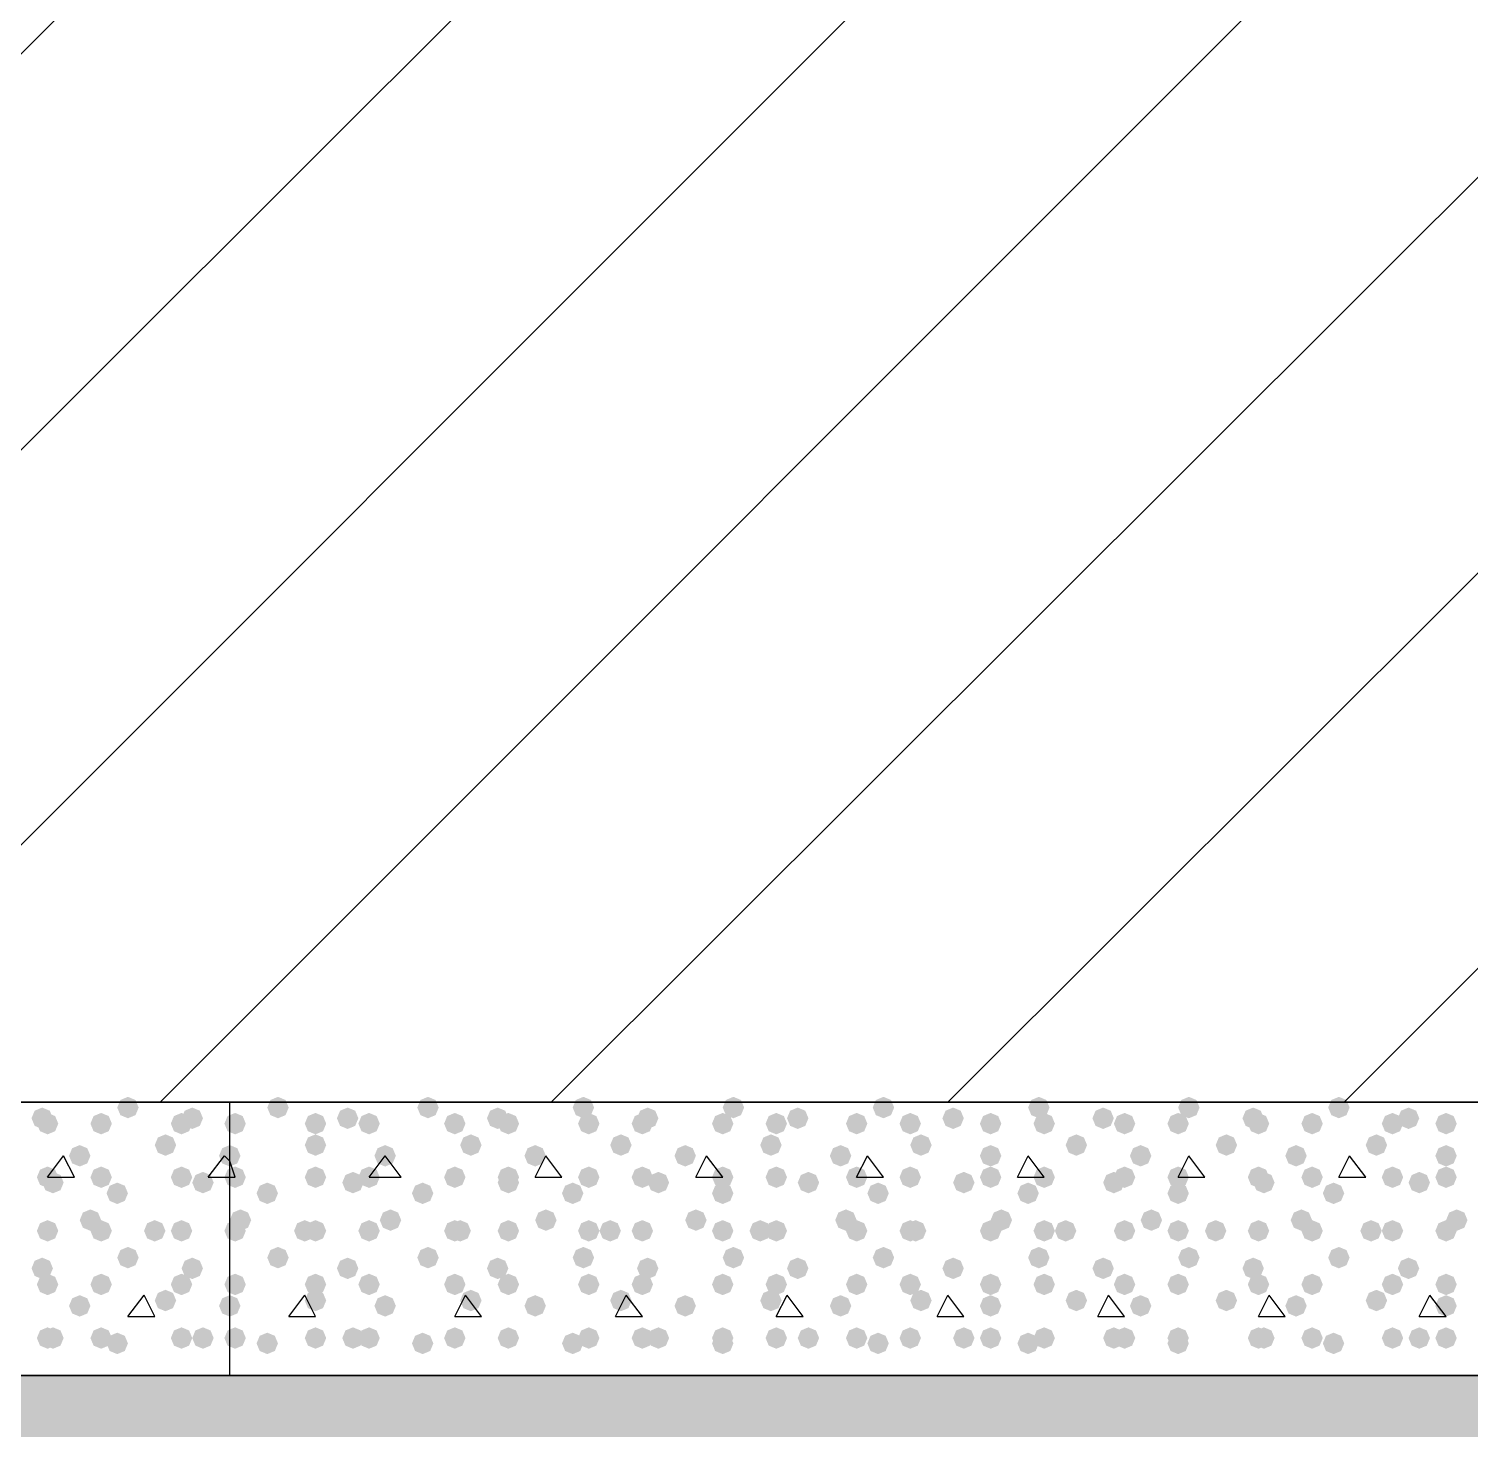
# Model space of a CAD drawing. Header units: millimetres. Extents: x 0 to 420, y 0 to 297.
# Drawn here: x 67.25 to 78.63, y 177.5 to 188.56 of the extents above; entities that cross this region are included whole.
import ezdxf

# ---------------------------------------------------------------- set-up
doc = ezdxf.new("R2010")
doc.units = ezdxf.units.MM
doc.layers.get('0').update_dxf_attribs({"linetype": 'CONTINUOUS'})

msp = doc.modelspace()

# ---------------------------------------------------------------- hatches: boundary and pattern name
at = {"true_color": 0x000007}
for points in [[(67.437, 179.959), (67.412129, 179.899204), (67.352333, 179.874333), (67.292538, 179.899204), (67.267667, 179.959), (67.292537, 180.018796), (67.352333, 180.043667), (67.412129, 180.018796)], [(68.114333, 180.043667), (68.089462, 179.983871), (68.029667, 179.959), (67.969871, 179.983871), (67.945, 180.043667), (67.969871, 180.103462), (68.029667, 180.128333), (68.089462, 180.103463)], [(68.622333, 179.959), (68.597463, 179.899204), (68.537667, 179.874333), (68.477871, 179.899204), (68.453, 179.959), (68.477871, 180.018796), (68.537667, 180.043667), (68.597462, 180.018796)], [(67.479333, 179.916667), (67.454462, 179.856871), (67.394667, 179.832), (67.334871, 179.856871), (67.31, 179.916667), (67.334871, 179.976462), (67.394667, 180.001333), (67.454462, 179.976463)], [(67.902667, 179.916667), (67.877796, 179.856871), (67.818, 179.832), (67.758204, 179.856871), (67.733333, 179.916667), (67.758204, 179.976462), (67.818, 180.001333), (67.877796, 179.976463)], [(68.537667, 179.916667), (68.512796, 179.856871), (68.453, 179.832), (68.393204, 179.856871), (68.368333, 179.916667), (68.393204, 179.976462), (68.453, 180.001333), (68.512796, 179.976463)], [(68.410667, 179.747333), (68.385796, 179.687537), (68.326, 179.662667), (68.266204, 179.687537), (68.241333, 179.747333), (68.266204, 179.807129), (68.326, 179.832), (68.385796, 179.807129)], [(67.733333, 179.662667), (67.708463, 179.602871), (67.648667, 179.578), (67.588871, 179.602871), (67.564, 179.662667), (67.588871, 179.722462), (67.648667, 179.747333), (67.708462, 179.722463)], [(67.479333, 179.493333), (67.454462, 179.433538), (67.394667, 179.408667), (67.334871, 179.433538), (67.31, 179.493333), (67.334871, 179.553129), (67.394667, 179.578), (67.454462, 179.553129)], [(67.521667, 179.451), (67.496796, 179.391204), (67.437, 179.366333), (67.377204, 179.391204), (67.352333, 179.451), (67.377204, 179.510796), (67.437, 179.535667), (67.496796, 179.510796)], [(67.902667, 179.493333), (67.877796, 179.433538), (67.818, 179.408667), (67.758204, 179.433538), (67.733333, 179.493333), (67.758204, 179.553129), (67.818, 179.578), (67.877796, 179.553129)], [(68.537667, 179.493333), (68.512796, 179.433538), (68.453, 179.408667), (68.393204, 179.433538), (68.368333, 179.493333), (68.393204, 179.553129), (68.453, 179.578), (68.512796, 179.553129)], [(68.707, 179.451), (68.682129, 179.391204), (68.622333, 179.366333), (68.562538, 179.391204), (68.537667, 179.451), (68.562537, 179.510796), (68.622333, 179.535667), (68.682129, 179.510796)], [(68.029667, 179.366333), (68.004796, 179.306537), (67.945, 179.281667), (67.885204, 179.306537), (67.860333, 179.366333), (67.885204, 179.426129), (67.945, 179.451), (68.004796, 179.426129)], [(67.479333, 179.07), (67.454462, 179.010204), (67.394667, 178.985333), (67.334871, 179.010204), (67.31, 179.07), (67.334871, 179.129796), (67.394667, 179.154667), (67.454462, 179.129796)], [(67.818, 179.154667), (67.793129, 179.094871), (67.733333, 179.07), (67.673537, 179.094871), (67.648667, 179.154667), (67.673537, 179.214462), (67.733333, 179.239333), (67.793129, 179.214463)], [(67.902667, 179.07), (67.877796, 179.010204), (67.818, 178.985333), (67.758204, 179.010204), (67.733333, 179.07), (67.758204, 179.129796), (67.818, 179.154667), (67.877796, 179.129796)], [(68.326, 179.07), (68.301129, 179.010204), (68.241333, 178.985333), (68.181537, 179.010204), (68.156667, 179.07), (68.181537, 179.129796), (68.241333, 179.154667), (68.301129, 179.129796)], [(68.537667, 179.07), (68.512796, 179.010204), (68.453, 178.985333), (68.393204, 179.010204), (68.368333, 179.07), (68.393204, 179.129796), (68.453, 179.154667), (68.512796, 179.129796)], [(68.114333, 178.858333), (68.089462, 178.798537), (68.029667, 178.773667), (67.969871, 178.798537), (67.945, 178.858333), (67.969871, 178.918129), (68.029667, 178.943), (68.089462, 178.918129)], [(67.437, 178.773667), (67.412129, 178.713871), (67.352333, 178.689), (67.292538, 178.713871), (67.267667, 178.773667), (67.292537, 178.833462), (67.352333, 178.858333), (67.412129, 178.833463)], [(68.622333, 178.773667), (68.597463, 178.713871), (68.537667, 178.689), (68.477871, 178.713871), (68.453, 178.773667), (68.477871, 178.833462), (68.537667, 178.858333), (68.597462, 178.833463)], [(67.479333, 178.646667), (67.454462, 178.586871), (67.394667, 178.562), (67.334871, 178.586871), (67.31, 178.646667), (67.334871, 178.706462), (67.394667, 178.731333), (67.454462, 178.706463)], [(67.902667, 178.646667), (67.877796, 178.586871), (67.818, 178.562), (67.758204, 178.586871), (67.733333, 178.646667), (67.758204, 178.706462), (67.818, 178.731333), (67.877796, 178.706463)], [(68.537667, 178.646667), (68.512796, 178.586871), (68.453, 178.562), (68.393204, 178.586871), (68.368333, 178.646667), (68.393204, 178.706462), (68.453, 178.731333), (68.512796, 178.706463)], [(67.733333, 178.477333), (67.708463, 178.417537), (67.648667, 178.392667), (67.588871, 178.417537), (67.564, 178.477333), (67.588871, 178.537129), (67.648667, 178.562), (67.708462, 178.537129)], [(68.410667, 178.519667), (68.385796, 178.459871), (68.326, 178.435), (68.266204, 178.459871), (68.241333, 178.519667), (68.266204, 178.579462), (68.326, 178.604333), (68.385796, 178.579463)], [(67.479333, 178.223333), (67.454462, 178.163537), (67.394667, 178.138667), (67.334871, 178.163537), (67.31, 178.223333), (67.334871, 178.283129), (67.394667, 178.308), (67.454462, 178.283129)], [(67.521667, 178.223333), (67.496796, 178.163537), (67.437, 178.138667), (67.377204, 178.163537), (67.352333, 178.223333), (67.377204, 178.283129), (67.437, 178.308), (67.496796, 178.283129)], [(67.902667, 178.223333), (67.877796, 178.163537), (67.818, 178.138667), (67.758204, 178.163537), (67.733333, 178.223333), (67.758204, 178.283129), (67.818, 178.308), (67.877796, 178.283129)], [(68.029667, 178.181), (68.004796, 178.121204), (67.945, 178.096333), (67.885204, 178.121204), (67.860333, 178.181), (67.885204, 178.240796), (67.945, 178.265667), (68.004796, 178.240796)], [(68.537667, 178.223333), (68.512796, 178.163537), (68.453, 178.138667), (68.393204, 178.163537), (68.368333, 178.223333), (68.393204, 178.283129), (68.453, 178.308), (68.512796, 178.283129)], [(68.707, 178.223333), (68.682129, 178.163537), (68.622333, 178.138667), (68.562538, 178.163537), (68.537667, 178.223333), (68.562537, 178.283129), (68.622333, 178.308), (68.682129, 178.283129)]]:
    msp.add_hatch(color=0, dxfattribs=at).paths.add_polyline_path(points, flags=0)
at = {"true_color": 0x000008}
for points in [[(69.299667, 180.043667), (69.274796, 179.983871), (69.215, 179.959), (69.155204, 179.983871), (69.130333, 180.043667), (69.155204, 180.103462), (69.215, 180.128333), (69.274796, 180.103463)], [(69.85, 179.959), (69.825129, 179.899204), (69.765333, 179.874333), (69.705538, 179.899204), (69.680667, 179.959), (69.705537, 180.018796), (69.765333, 180.043667), (69.825129, 180.018796)], [(70.485, 180.043667), (70.460129, 179.983871), (70.400333, 179.959), (70.340538, 179.983871), (70.315667, 180.043667), (70.340537, 180.103462), (70.400333, 180.128333), (70.460129, 180.103463)], [(71.035333, 179.959), (71.010463, 179.899204), (70.950667, 179.874333), (70.890871, 179.899204), (70.866, 179.959), (70.890871, 180.018796), (70.950667, 180.043667), (71.010462, 180.018796)], [(71.712667, 180.043667), (71.687796, 179.983871), (71.628, 179.959), (71.568204, 179.983871), (71.543333, 180.043667), (71.568204, 180.103462), (71.628, 180.128333), (71.687796, 180.103463)], [(72.220667, 179.959), (72.195796, 179.899204), (72.136, 179.874333), (72.076204, 179.899204), (72.051333, 179.959), (72.076204, 180.018796), (72.136, 180.043667), (72.195796, 180.018796)], [(72.898, 180.043667), (72.873129, 179.983871), (72.813333, 179.959), (72.753537, 179.983871), (72.728667, 180.043667), (72.753537, 180.103462), (72.813333, 180.128333), (72.873129, 180.103463)], [(73.406, 179.959), (73.381129, 179.899204), (73.321333, 179.874333), (73.261537, 179.899204), (73.236667, 179.959), (73.261537, 180.018796), (73.321333, 180.043667), (73.381129, 180.018796)], [(74.083333, 180.043667), (74.058463, 179.983871), (73.998667, 179.959), (73.938871, 179.983871), (73.914, 180.043667), (73.938871, 180.103462), (73.998667, 180.128333), (74.058462, 180.103463)], [(74.633667, 179.959), (74.608796, 179.899204), (74.549, 179.874333), (74.489204, 179.899204), (74.464333, 179.959), (74.489204, 180.018796), (74.549, 180.043667), (74.608796, 180.018796)], [(75.311, 180.043667), (75.286129, 179.983871), (75.226333, 179.959), (75.166537, 179.983871), (75.141667, 180.043667), (75.166537, 180.103462), (75.226333, 180.128333), (75.286129, 180.103463)], [(75.819, 179.959), (75.794129, 179.899204), (75.734333, 179.874333), (75.674538, 179.899204), (75.649667, 179.959), (75.674537, 180.018796), (75.734333, 180.043667), (75.794129, 180.018796)], [(76.496333, 180.043667), (76.471463, 179.983871), (76.411667, 179.959), (76.351871, 179.983871), (76.327, 180.043667), (76.351871, 180.103462), (76.411667, 180.128333), (76.471462, 180.103463)], [(77.004333, 179.959), (76.979462, 179.899204), (76.919667, 179.874333), (76.859871, 179.899204), (76.835, 179.959), (76.859871, 180.018796), (76.919667, 180.043667), (76.979462, 180.018796)], [(77.681667, 180.043667), (77.656796, 179.983871), (77.597, 179.959), (77.537204, 179.983871), (77.512333, 180.043667), (77.537204, 180.103462), (77.597, 180.128333), (77.656796, 180.103463)], [(78.232, 179.959), (78.207129, 179.899204), (78.147333, 179.874333), (78.087538, 179.899204), (78.062667, 179.959), (78.087537, 180.018796), (78.147333, 180.043667), (78.207129, 180.018796)], [(68.961, 179.916667), (68.936129, 179.856871), (68.876333, 179.832), (68.816537, 179.856871), (68.791667, 179.916667), (68.816537, 179.976462), (68.876333, 180.001333), (68.936129, 179.976463)], [(69.596, 179.916667), (69.571129, 179.856871), (69.511333, 179.832), (69.451537, 179.856871), (69.426667, 179.916667), (69.451537, 179.976462), (69.511333, 180.001333), (69.571129, 179.976463)], [(70.019333, 179.916667), (69.994462, 179.856871), (69.934667, 179.832), (69.874871, 179.856871), (69.85, 179.916667), (69.874871, 179.976462), (69.934667, 180.001333), (69.994462, 179.976463)], [(70.696667, 179.916667), (70.671796, 179.856871), (70.612, 179.832), (70.552204, 179.856871), (70.527333, 179.916667), (70.552204, 179.976462), (70.612, 180.001333), (70.671796, 179.976463)], [(71.12, 179.916667), (71.095129, 179.856871), (71.035333, 179.832), (70.975538, 179.856871), (70.950667, 179.916667), (70.975537, 179.976462), (71.035333, 180.001333), (71.095129, 179.976463)], [(71.755, 179.916667), (71.730129, 179.856871), (71.670333, 179.832), (71.610538, 179.856871), (71.585667, 179.916667), (71.610537, 179.976462), (71.670333, 180.001333), (71.730129, 179.976463)], [(72.178333, 179.916667), (72.153463, 179.856871), (72.093667, 179.832), (72.033871, 179.856871), (72.009, 179.916667), (72.033871, 179.976462), (72.093667, 180.001333), (72.153462, 179.976463)], [(72.813333, 179.916667), (72.788463, 179.856871), (72.728667, 179.832), (72.668871, 179.856871), (72.644, 179.916667), (72.668871, 179.976462), (72.728667, 180.001333), (72.788462, 179.976463)], [(73.236667, 179.916667), (73.211796, 179.856871), (73.152, 179.832), (73.092204, 179.856871), (73.067333, 179.916667), (73.092204, 179.976462), (73.152, 180.001333), (73.211796, 179.976463)], [(73.871667, 179.916667), (73.846796, 179.856871), (73.787, 179.832), (73.727204, 179.856871), (73.702333, 179.916667), (73.727204, 179.976462), (73.787, 180.001333), (73.846796, 179.976463)], [(74.295, 179.916667), (74.270129, 179.856871), (74.210333, 179.832), (74.150538, 179.856871), (74.125667, 179.916667), (74.150537, 179.976462), (74.210333, 180.001333), (74.270129, 179.976463)], [(74.93, 179.916667), (74.905129, 179.856871), (74.845333, 179.832), (74.785538, 179.856871), (74.760667, 179.916667), (74.785537, 179.976462), (74.845333, 180.001333), (74.905129, 179.976463)], [(75.353333, 179.916667), (75.328463, 179.856871), (75.268667, 179.832), (75.208871, 179.856871), (75.184, 179.916667), (75.208871, 179.976462), (75.268667, 180.001333), (75.328462, 179.976463)], [(75.988333, 179.916667), (75.963463, 179.856871), (75.903667, 179.832), (75.843871, 179.856871), (75.819, 179.916667), (75.843871, 179.976462), (75.903667, 180.001333), (75.963462, 179.976463)], [(76.411667, 179.916667), (76.386796, 179.856871), (76.327, 179.832), (76.267204, 179.856871), (76.242333, 179.916667), (76.267204, 179.976462), (76.327, 180.001333), (76.386796, 179.976463)], [(77.046667, 179.916667), (77.021796, 179.856871), (76.962, 179.832), (76.902204, 179.856871), (76.877333, 179.916667), (76.902204, 179.976462), (76.962, 180.001333), (77.021796, 179.976463)], [(77.47, 179.916667), (77.445129, 179.856871), (77.385333, 179.832), (77.325538, 179.856871), (77.300667, 179.916667), (77.325537, 179.976462), (77.385333, 180.001333), (77.445129, 179.976463)], [(78.105, 179.916667), (78.080129, 179.856871), (78.020333, 179.832), (77.960538, 179.856871), (77.935667, 179.916667), (77.960537, 179.976462), (78.020333, 180.001333), (78.080129, 179.976463)], [(78.528333, 179.916667), (78.503463, 179.856871), (78.443667, 179.832), (78.383871, 179.856871), (78.359, 179.916667), (78.383871, 179.976462), (78.443667, 180.001333), (78.503462, 179.976463)], [(69.596, 179.747333), (69.571129, 179.687537), (69.511333, 179.662667), (69.451537, 179.687537), (69.426667, 179.747333), (69.451537, 179.807129), (69.511333, 179.832), (69.571129, 179.807129)], [(70.823667, 179.747333), (70.798796, 179.687537), (70.739, 179.662667), (70.679204, 179.687537), (70.654333, 179.747333), (70.679204, 179.807129), (70.739, 179.832), (70.798796, 179.807129)], [(72.009, 179.747333), (71.984129, 179.687537), (71.924333, 179.662667), (71.864538, 179.687537), (71.839667, 179.747333), (71.864537, 179.807129), (71.924333, 179.832), (71.984129, 179.807129)], [(73.194333, 179.747333), (73.169462, 179.687537), (73.109667, 179.662667), (73.049871, 179.687537), (73.025, 179.747333), (73.049871, 179.807129), (73.109667, 179.832), (73.169462, 179.807129)], [(74.379667, 179.747333), (74.354796, 179.687537), (74.295, 179.662667), (74.235204, 179.687537), (74.210333, 179.747333), (74.235204, 179.807129), (74.295, 179.832), (74.354796, 179.807129)], [(75.607333, 179.747333), (75.582463, 179.687537), (75.522667, 179.662667), (75.462871, 179.687537), (75.438, 179.747333), (75.462871, 179.807129), (75.522667, 179.832), (75.582462, 179.807129)], [(76.792667, 179.747333), (76.767796, 179.687537), (76.708, 179.662667), (76.648204, 179.687537), (76.623333, 179.747333), (76.648204, 179.807129), (76.708, 179.832), (76.767796, 179.807129)], [(77.978, 179.747333), (77.953129, 179.687537), (77.893333, 179.662667), (77.833537, 179.687537), (77.808667, 179.747333), (77.833537, 179.807129), (77.893333, 179.832), (77.953129, 179.807129)], [(68.918667, 179.662667), (68.893796, 179.602871), (68.834, 179.578), (68.774204, 179.602871), (68.749333, 179.662667), (68.774204, 179.722462), (68.834, 179.747333), (68.893796, 179.722463)], [(70.146333, 179.662667), (70.121462, 179.602871), (70.061667, 179.578), (70.001871, 179.602871), (69.977, 179.662667), (70.001871, 179.722462), (70.061667, 179.747333), (70.121462, 179.722463)], [(71.331667, 179.662667), (71.306796, 179.602871), (71.247, 179.578), (71.187204, 179.602871), (71.162333, 179.662667), (71.187204, 179.722462), (71.247, 179.747333), (71.306796, 179.722463)], [(72.517, 179.662667), (72.492129, 179.602871), (72.432333, 179.578), (72.372538, 179.602871), (72.347667, 179.662667), (72.372537, 179.722462), (72.432333, 179.747333), (72.492129, 179.722463)], [(73.744667, 179.662667), (73.719796, 179.602871), (73.66, 179.578), (73.600204, 179.602871), (73.575333, 179.662667), (73.600204, 179.722462), (73.66, 179.747333), (73.719796, 179.722463)], [(74.93, 179.662667), (74.905129, 179.602871), (74.845333, 179.578), (74.785538, 179.602871), (74.760667, 179.662667), (74.785537, 179.722462), (74.845333, 179.747333), (74.905129, 179.722463)], [(76.115333, 179.662667), (76.090463, 179.602871), (76.030667, 179.578), (75.970871, 179.602871), (75.946, 179.662667), (75.970871, 179.722462), (76.030667, 179.747333), (76.090462, 179.722463)], [(77.343, 179.662667), (77.318129, 179.602871), (77.258333, 179.578), (77.198538, 179.602871), (77.173667, 179.662667), (77.198537, 179.722462), (77.258333, 179.747333), (77.318129, 179.722463)], [(78.528333, 179.662667), (78.503463, 179.602871), (78.443667, 179.578), (78.383871, 179.602871), (78.359, 179.662667), (78.383871, 179.722462), (78.443667, 179.747333), (78.503462, 179.722463)], [(68.961, 179.493333), (68.936129, 179.433538), (68.876333, 179.408667), (68.816537, 179.433538), (68.791667, 179.493333), (68.816537, 179.553129), (68.876333, 179.578), (68.936129, 179.553129)], [(69.596, 179.493333), (69.571129, 179.433538), (69.511333, 179.408667), (69.451537, 179.433538), (69.426667, 179.493333), (69.451537, 179.553129), (69.511333, 179.578), (69.571129, 179.553129)], [(69.892333, 179.451), (69.867463, 179.391204), (69.807667, 179.366333), (69.747871, 179.391204), (69.723, 179.451), (69.747871, 179.510796), (69.807667, 179.535667), (69.867462, 179.510796)], [(70.019333, 179.493333), (69.994462, 179.433538), (69.934667, 179.408667), (69.874871, 179.433538), (69.85, 179.493333), (69.874871, 179.553129), (69.934667, 179.578), (69.994462, 179.553129)], [(70.696667, 179.493333), (70.671796, 179.433538), (70.612, 179.408667), (70.552204, 179.433538), (70.527333, 179.493333), (70.552204, 179.553129), (70.612, 179.578), (70.671796, 179.553129)], [(71.12, 179.493333), (71.095129, 179.433538), (71.035333, 179.408667), (70.975538, 179.433538), (70.950667, 179.493333), (70.975537, 179.553129), (71.035333, 179.578), (71.095129, 179.553129)], [(71.12, 179.451), (71.095129, 179.391204), (71.035333, 179.366333), (70.975538, 179.391204), (70.950667, 179.451), (70.975537, 179.510796), (71.035333, 179.535667), (71.095129, 179.510796)], [(71.755, 179.493333), (71.730129, 179.433538), (71.670333, 179.408667), (71.610538, 179.433538), (71.585667, 179.493333), (71.610537, 179.553129), (71.670333, 179.578), (71.730129, 179.553129)], [(72.178333, 179.493333), (72.153463, 179.433538), (72.093667, 179.408667), (72.033871, 179.433538), (72.009, 179.493333), (72.033871, 179.553129), (72.093667, 179.578), (72.153462, 179.553129)], [(72.305333, 179.451), (72.280463, 179.391204), (72.220667, 179.366333), (72.160871, 179.391204), (72.136, 179.451), (72.160871, 179.510796), (72.220667, 179.535667), (72.280462, 179.510796)], [(72.813333, 179.493333), (72.788463, 179.433538), (72.728667, 179.408667), (72.668871, 179.433538), (72.644, 179.493333), (72.668871, 179.553129), (72.728667, 179.578), (72.788462, 179.553129)], [(73.236667, 179.493333), (73.211796, 179.433538), (73.152, 179.408667), (73.092204, 179.433538), (73.067333, 179.493333), (73.092204, 179.553129), (73.152, 179.578), (73.211796, 179.553129)], [(73.490667, 179.451), (73.465796, 179.391204), (73.406, 179.366333), (73.346204, 179.391204), (73.321333, 179.451), (73.346204, 179.510796), (73.406, 179.535667), (73.465796, 179.510796)], [(73.871667, 179.493333), (73.846796, 179.433538), (73.787, 179.408667), (73.727204, 179.433538), (73.702333, 179.493333), (73.727204, 179.553129), (73.787, 179.578), (73.846796, 179.553129)], [(74.295, 179.493333), (74.270129, 179.433538), (74.210333, 179.408667), (74.150538, 179.433538), (74.125667, 179.493333), (74.150537, 179.553129), (74.210333, 179.578), (74.270129, 179.553129)], [(74.718333, 179.451), (74.693463, 179.391204), (74.633667, 179.366333), (74.573871, 179.391204), (74.549, 179.451), (74.573871, 179.510796), (74.633667, 179.535667), (74.693462, 179.510796)], [(74.93, 179.493333), (74.905129, 179.433538), (74.845333, 179.408667), (74.785538, 179.433538), (74.760667, 179.493333), (74.785537, 179.553129), (74.845333, 179.578), (74.905129, 179.553129)], [(75.353333, 179.493333), (75.328463, 179.433538), (75.268667, 179.408667), (75.208871, 179.433538), (75.184, 179.493333), (75.208871, 179.553129), (75.268667, 179.578), (75.328462, 179.553129)], [(75.903667, 179.451), (75.878796, 179.391204), (75.819, 179.366333), (75.759204, 179.391204), (75.734333, 179.451), (75.759204, 179.510796), (75.819, 179.535667), (75.878796, 179.510796)], [(75.988333, 179.493333), (75.963463, 179.433538), (75.903667, 179.408667), (75.843871, 179.433538), (75.819, 179.493333), (75.843871, 179.553129), (75.903667, 179.578), (75.963462, 179.553129)], [(76.411667, 179.493333), (76.386796, 179.433538), (76.327, 179.408667), (76.267204, 179.433538), (76.242333, 179.493333), (76.267204, 179.553129), (76.327, 179.578), (76.386796, 179.553129)], [(77.046667, 179.493333), (77.021796, 179.433538), (76.962, 179.408667), (76.902204, 179.433538), (76.877333, 179.493333), (76.902204, 179.553129), (76.962, 179.578), (77.021796, 179.553129)], [(77.089, 179.451), (77.064129, 179.391204), (77.004333, 179.366333), (76.944538, 179.391204), (76.919667, 179.451), (76.944537, 179.510796), (77.004333, 179.535667), (77.064129, 179.510796)], [(77.47, 179.493333), (77.445129, 179.433538), (77.385333, 179.408667), (77.325538, 179.433538), (77.300667, 179.493333), (77.325537, 179.553129), (77.385333, 179.578), (77.445129, 179.553129)], [(78.105, 179.493333), (78.080129, 179.433538), (78.020333, 179.408667), (77.960538, 179.433538), (77.935667, 179.493333), (77.960537, 179.553129), (78.020333, 179.578), (78.080129, 179.553129)], [(78.316667, 179.451), (78.291796, 179.391204), (78.232, 179.366333), (78.172204, 179.391204), (78.147333, 179.451), (78.172204, 179.510796), (78.232, 179.535667), (78.291796, 179.510796)], [(78.528333, 179.493333), (78.503463, 179.433538), (78.443667, 179.408667), (78.383871, 179.433538), (78.359, 179.493333), (78.383871, 179.553129), (78.443667, 179.578), (78.503462, 179.553129)], [(69.215, 179.366333), (69.190129, 179.306537), (69.130333, 179.281667), (69.070538, 179.306537), (69.045667, 179.366333), (69.070537, 179.426129), (69.130333, 179.451), (69.190129, 179.426129)], [(70.442667, 179.366333), (70.417796, 179.306537), (70.358, 179.281667), (70.298204, 179.306537), (70.273333, 179.366333), (70.298204, 179.426129), (70.358, 179.451), (70.417796, 179.426129)], [(71.628, 179.366333), (71.603129, 179.306537), (71.543333, 179.281667), (71.483537, 179.306537), (71.458667, 179.366333), (71.483537, 179.426129), (71.543333, 179.451), (71.603129, 179.426129)], [(72.813333, 179.366333), (72.788463, 179.306537), (72.728667, 179.281667), (72.668871, 179.306537), (72.644, 179.366333), (72.668871, 179.426129), (72.728667, 179.451), (72.788462, 179.426129)], [(74.041, 179.366333), (74.016129, 179.306537), (73.956333, 179.281667), (73.896537, 179.306537), (73.871667, 179.366333), (73.896537, 179.426129), (73.956333, 179.451), (74.016129, 179.426129)], [(75.226333, 179.366333), (75.201462, 179.306537), (75.141667, 179.281667), (75.081871, 179.306537), (75.057, 179.366333), (75.081871, 179.426129), (75.141667, 179.451), (75.201462, 179.426129)], [(76.411667, 179.366333), (76.386796, 179.306537), (76.327, 179.281667), (76.267204, 179.306537), (76.242333, 179.366333), (76.267204, 179.426129), (76.327, 179.451), (76.386796, 179.426129)], [(77.639333, 179.366333), (77.614462, 179.306537), (77.554667, 179.281667), (77.494871, 179.306537), (77.47, 179.366333), (77.494871, 179.426129), (77.554667, 179.451), (77.614462, 179.426129)], [(68.961, 179.07), (68.936129, 179.010204), (68.876333, 178.985333), (68.816537, 179.010204), (68.791667, 179.07), (68.816537, 179.129796), (68.876333, 179.154667), (68.936129, 179.129796)], [(69.003333, 179.154667), (68.978463, 179.094871), (68.918667, 179.07), (68.858871, 179.094871), (68.834, 179.154667), (68.858871, 179.214462), (68.918667, 179.239333), (68.978462, 179.214463)], [(69.511333, 179.07), (69.486462, 179.010204), (69.426667, 178.985333), (69.366871, 179.010204), (69.342, 179.07), (69.366871, 179.129796), (69.426667, 179.154667), (69.486462, 179.129796)], [(69.596, 179.07), (69.571129, 179.010204), (69.511333, 178.985333), (69.451537, 179.010204), (69.426667, 179.07), (69.451537, 179.129796), (69.511333, 179.154667), (69.571129, 179.129796)], [(70.019333, 179.07), (69.994462, 179.010204), (69.934667, 178.985333), (69.874871, 179.010204), (69.85, 179.07), (69.874871, 179.129796), (69.934667, 179.154667), (69.994462, 179.129796)], [(70.188667, 179.154667), (70.163796, 179.094871), (70.104, 179.07), (70.044204, 179.094871), (70.019333, 179.154667), (70.044204, 179.214462), (70.104, 179.239333), (70.163796, 179.214463)], [(70.696667, 179.07), (70.671796, 179.010204), (70.612, 178.985333), (70.552204, 179.010204), (70.527333, 179.07), (70.552204, 179.129796), (70.612, 179.154667), (70.671796, 179.129796)], [(70.739, 179.07), (70.714129, 179.010204), (70.654333, 178.985333), (70.594538, 179.010204), (70.569667, 179.07), (70.594537, 179.129796), (70.654333, 179.154667), (70.714129, 179.129796)], [(71.12, 179.07), (71.095129, 179.010204), (71.035333, 178.985333), (70.975538, 179.010204), (70.950667, 179.07), (70.975537, 179.129796), (71.035333, 179.154667), (71.095129, 179.129796)], [(71.416333, 179.154667), (71.391462, 179.094871), (71.331667, 179.07), (71.271871, 179.094871), (71.247, 179.154667), (71.271871, 179.214462), (71.331667, 179.239333), (71.391462, 179.214463)], [(71.755, 179.07), (71.730129, 179.010204), (71.670333, 178.985333), (71.610538, 179.010204), (71.585667, 179.07), (71.610537, 179.129796), (71.670333, 179.154667), (71.730129, 179.129796)], [(71.924333, 179.07), (71.899462, 179.010204), (71.839667, 178.985333), (71.779871, 179.010204), (71.755, 179.07), (71.779871, 179.129796), (71.839667, 179.154667), (71.899462, 179.129796)], [(72.178333, 179.07), (72.153463, 179.010204), (72.093667, 178.985333), (72.033871, 179.010204), (72.009, 179.07), (72.033871, 179.129796), (72.093667, 179.154667), (72.153462, 179.129796)], [(72.601667, 179.154667), (72.576796, 179.094871), (72.517, 179.07), (72.457204, 179.094871), (72.432333, 179.154667), (72.457204, 179.214462), (72.517, 179.239333), (72.576796, 179.214463)], [(72.813333, 179.07), (72.788463, 179.010204), (72.728667, 178.985333), (72.668871, 179.010204), (72.644, 179.07), (72.668871, 179.129796), (72.728667, 179.154667), (72.788462, 179.129796)], [(73.109667, 179.07), (73.084796, 179.010204), (73.025, 178.985333), (72.965204, 179.010204), (72.940333, 179.07), (72.965204, 179.129796), (73.025, 179.154667), (73.084796, 179.129796)], [(73.236667, 179.07), (73.211796, 179.010204), (73.152, 178.985333), (73.092204, 179.010204), (73.067333, 179.07), (73.092204, 179.129796), (73.152, 179.154667), (73.211796, 179.129796)], [(73.787, 179.154667), (73.762129, 179.094871), (73.702333, 179.07), (73.642538, 179.094871), (73.617667, 179.154667), (73.642537, 179.214462), (73.702333, 179.239333), (73.762129, 179.214463)], [(73.871667, 179.07), (73.846796, 179.010204), (73.787, 178.985333), (73.727204, 179.010204), (73.702333, 179.07), (73.727204, 179.129796), (73.787, 179.154667), (73.846796, 179.129796)], [(74.295, 179.07), (74.270129, 179.010204), (74.210333, 178.985333), (74.150538, 179.010204), (74.125667, 179.07), (74.150537, 179.129796), (74.210333, 179.154667), (74.270129, 179.129796)], [(74.337333, 179.07), (74.312463, 179.010204), (74.252667, 178.985333), (74.192871, 179.010204), (74.168, 179.07), (74.192871, 179.129796), (74.252667, 179.154667), (74.312462, 179.129796)], [(74.93, 179.07), (74.905129, 179.010204), (74.845333, 178.985333), (74.785538, 179.010204), (74.760667, 179.07), (74.785537, 179.129796), (74.845333, 179.154667), (74.905129, 179.129796)], [(75.014667, 179.154667), (74.989796, 179.094871), (74.93, 179.07), (74.870204, 179.094871), (74.845333, 179.154667), (74.870204, 179.214462), (74.93, 179.239333), (74.989796, 179.214463)], [(75.353333, 179.07), (75.328463, 179.010204), (75.268667, 178.985333), (75.208871, 179.010204), (75.184, 179.07), (75.208871, 179.129796), (75.268667, 179.154667), (75.328462, 179.129796)], [(75.522667, 179.07), (75.497796, 179.010204), (75.438, 178.985333), (75.378204, 179.010204), (75.353333, 179.07), (75.378204, 179.129796), (75.438, 179.154667), (75.497796, 179.129796)], [(75.988333, 179.07), (75.963463, 179.010204), (75.903667, 178.985333), (75.843871, 179.010204), (75.819, 179.07), (75.843871, 179.129796), (75.903667, 179.154667), (75.963462, 179.129796)], [(76.2, 179.154667), (76.175129, 179.094871), (76.115333, 179.07), (76.055538, 179.094871), (76.030667, 179.154667), (76.055537, 179.214462), (76.115333, 179.239333), (76.175129, 179.214463)], [(76.411667, 179.07), (76.386796, 179.010204), (76.327, 178.985333), (76.267204, 179.010204), (76.242333, 179.07), (76.267204, 179.129796), (76.327, 179.154667), (76.386796, 179.129796)], [(76.708, 179.07), (76.683129, 179.010204), (76.623333, 178.985333), (76.563537, 179.010204), (76.538667, 179.07), (76.563537, 179.129796), (76.623333, 179.154667), (76.683129, 179.129796)], [(77.046667, 179.07), (77.021796, 179.010204), (76.962, 178.985333), (76.902204, 179.010204), (76.877333, 179.07), (76.902204, 179.129796), (76.962, 179.154667), (77.021796, 179.129796)], [(77.385333, 179.154667), (77.360463, 179.094871), (77.300667, 179.07), (77.240871, 179.094871), (77.216, 179.154667), (77.240871, 179.214462), (77.300667, 179.239333), (77.360462, 179.214463)], [(77.47, 179.07), (77.445129, 179.010204), (77.385333, 178.985333), (77.325538, 179.010204), (77.300667, 179.07), (77.325537, 179.129796), (77.385333, 179.154667), (77.445129, 179.129796)], [(77.935667, 179.07), (77.910796, 179.010204), (77.851, 178.985333), (77.791204, 179.010204), (77.766333, 179.07), (77.791204, 179.129796), (77.851, 179.154667), (77.910796, 179.129796)], [(78.105, 179.07), (78.080129, 179.010204), (78.020333, 178.985333), (77.960538, 179.010204), (77.935667, 179.07), (77.960537, 179.129796), (78.020333, 179.154667), (78.080129, 179.129796)], [(78.528333, 179.07), (78.503463, 179.010204), (78.443667, 178.985333), (78.383871, 179.010204), (78.359, 179.07), (78.383871, 179.129796), (78.443667, 179.154667), (78.503462, 179.129796)], [(78.613, 179.154667), (78.588129, 179.094871), (78.528333, 179.07), (78.468537, 179.094871), (78.443667, 179.154667), (78.468537, 179.214462), (78.528333, 179.239333), (78.588129, 179.214463)], [(69.299667, 178.858333), (69.274796, 178.798537), (69.215, 178.773667), (69.155204, 178.798537), (69.130333, 178.858333), (69.155204, 178.918129), (69.215, 178.943), (69.274796, 178.918129)], [(70.485, 178.858333), (70.460129, 178.798537), (70.400333, 178.773667), (70.340538, 178.798537), (70.315667, 178.858333), (70.340537, 178.918129), (70.400333, 178.943), (70.460129, 178.918129)], [(71.712667, 178.858333), (71.687796, 178.798537), (71.628, 178.773667), (71.568204, 178.798537), (71.543333, 178.858333), (71.568204, 178.918129), (71.628, 178.943), (71.687796, 178.918129)], [(72.898, 178.858333), (72.873129, 178.798537), (72.813333, 178.773667), (72.753537, 178.798537), (72.728667, 178.858333), (72.753537, 178.918129), (72.813333, 178.943), (72.873129, 178.918129)], [(74.083333, 178.858333), (74.058463, 178.798537), (73.998667, 178.773667), (73.938871, 178.798537), (73.914, 178.858333), (73.938871, 178.918129), (73.998667, 178.943), (74.058462, 178.918129)], [(75.311, 178.858333), (75.286129, 178.798537), (75.226333, 178.773667), (75.166537, 178.798537), (75.141667, 178.858333), (75.166537, 178.918129), (75.226333, 178.943), (75.286129, 178.918129)], [(76.496333, 178.858333), (76.471463, 178.798537), (76.411667, 178.773667), (76.351871, 178.798537), (76.327, 178.858333), (76.351871, 178.918129), (76.411667, 178.943), (76.471462, 178.918129)], [(77.681667, 178.858333), (77.656796, 178.798537), (77.597, 178.773667), (77.537204, 178.798537), (77.512333, 178.858333), (77.537204, 178.918129), (77.597, 178.943), (77.656796, 178.918129)], [(69.85, 178.773667), (69.825129, 178.713871), (69.765333, 178.689), (69.705538, 178.713871), (69.680667, 178.773667), (69.705537, 178.833462), (69.765333, 178.858333), (69.825129, 178.833463)], [(71.035333, 178.773667), (71.010463, 178.713871), (70.950667, 178.689), (70.890871, 178.713871), (70.866, 178.773667), (70.890871, 178.833462), (70.950667, 178.858333), (71.010462, 178.833463)], [(72.220667, 178.773667), (72.195796, 178.713871), (72.136, 178.689), (72.076204, 178.713871), (72.051333, 178.773667), (72.076204, 178.833462), (72.136, 178.858333), (72.195796, 178.833463)], [(73.406, 178.773667), (73.381129, 178.713871), (73.321333, 178.689), (73.261537, 178.713871), (73.236667, 178.773667), (73.261537, 178.833462), (73.321333, 178.858333), (73.381129, 178.833463)], [(74.633667, 178.773667), (74.608796, 178.713871), (74.549, 178.689), (74.489204, 178.713871), (74.464333, 178.773667), (74.489204, 178.833462), (74.549, 178.858333), (74.608796, 178.833463)], [(75.819, 178.773667), (75.794129, 178.713871), (75.734333, 178.689), (75.674538, 178.713871), (75.649667, 178.773667), (75.674537, 178.833462), (75.734333, 178.858333), (75.794129, 178.833463)], [(77.004333, 178.773667), (76.979462, 178.713871), (76.919667, 178.689), (76.859871, 178.713871), (76.835, 178.773667), (76.859871, 178.833462), (76.919667, 178.858333), (76.979462, 178.833463)], [(78.232, 178.773667), (78.207129, 178.713871), (78.147333, 178.689), (78.087538, 178.713871), (78.062667, 178.773667), (78.087537, 178.833462), (78.147333, 178.858333), (78.207129, 178.833463)], [(68.961, 178.646667), (68.936129, 178.586871), (68.876333, 178.562), (68.816537, 178.586871), (68.791667, 178.646667), (68.816537, 178.706462), (68.876333, 178.731333), (68.936129, 178.706463)], [(69.596, 178.646667), (69.571129, 178.586871), (69.511333, 178.562), (69.451537, 178.586871), (69.426667, 178.646667), (69.451537, 178.706462), (69.511333, 178.731333), (69.571129, 178.706463)], [(70.019333, 178.646667), (69.994462, 178.586871), (69.934667, 178.562), (69.874871, 178.586871), (69.85, 178.646667), (69.874871, 178.706462), (69.934667, 178.731333), (69.994462, 178.706463)], [(70.696667, 178.646667), (70.671796, 178.586871), (70.612, 178.562), (70.552204, 178.586871), (70.527333, 178.646667), (70.552204, 178.706462), (70.612, 178.731333), (70.671796, 178.706463)], [(71.12, 178.646667), (71.095129, 178.586871), (71.035333, 178.562), (70.975538, 178.586871), (70.950667, 178.646667), (70.975537, 178.706462), (71.035333, 178.731333), (71.095129, 178.706463)], [(71.755, 178.646667), (71.730129, 178.586871), (71.670333, 178.562), (71.610538, 178.586871), (71.585667, 178.646667), (71.610537, 178.706462), (71.670333, 178.731333), (71.730129, 178.706463)], [(72.178333, 178.646667), (72.153463, 178.586871), (72.093667, 178.562), (72.033871, 178.586871), (72.009, 178.646667), (72.033871, 178.706462), (72.093667, 178.731333), (72.153462, 178.706463)], [(72.813333, 178.646667), (72.788463, 178.586871), (72.728667, 178.562), (72.668871, 178.586871), (72.644, 178.646667), (72.668871, 178.706462), (72.728667, 178.731333), (72.788462, 178.706463)], [(73.236667, 178.646667), (73.211796, 178.586871), (73.152, 178.562), (73.092204, 178.586871), (73.067333, 178.646667), (73.092204, 178.706462), (73.152, 178.731333), (73.211796, 178.706463)], [(73.871667, 178.646667), (73.846796, 178.586871), (73.787, 178.562), (73.727204, 178.586871), (73.702333, 178.646667), (73.727204, 178.706462), (73.787, 178.731333), (73.846796, 178.706463)], [(74.295, 178.646667), (74.270129, 178.586871), (74.210333, 178.562), (74.150538, 178.586871), (74.125667, 178.646667), (74.150537, 178.706462), (74.210333, 178.731333), (74.270129, 178.706463)], [(74.93, 178.646667), (74.905129, 178.586871), (74.845333, 178.562), (74.785538, 178.586871), (74.760667, 178.646667), (74.785537, 178.706462), (74.845333, 178.731333), (74.905129, 178.706463)], [(75.353333, 178.646667), (75.328463, 178.586871), (75.268667, 178.562), (75.208871, 178.586871), (75.184, 178.646667), (75.208871, 178.706462), (75.268667, 178.731333), (75.328462, 178.706463)], [(75.988333, 178.646667), (75.963463, 178.586871), (75.903667, 178.562), (75.843871, 178.586871), (75.819, 178.646667), (75.843871, 178.706462), (75.903667, 178.731333), (75.963462, 178.706463)], [(76.411667, 178.646667), (76.386796, 178.586871), (76.327, 178.562), (76.267204, 178.586871), (76.242333, 178.646667), (76.267204, 178.706462), (76.327, 178.731333), (76.386796, 178.706463)], [(77.046667, 178.646667), (77.021796, 178.586871), (76.962, 178.562), (76.902204, 178.586871), (76.877333, 178.646667), (76.902204, 178.706462), (76.962, 178.731333), (77.021796, 178.706463)], [(77.47, 178.646667), (77.445129, 178.586871), (77.385333, 178.562), (77.325538, 178.586871), (77.300667, 178.646667), (77.325537, 178.706462), (77.385333, 178.731333), (77.445129, 178.706463)], [(78.105, 178.646667), (78.080129, 178.586871), (78.020333, 178.562), (77.960538, 178.586871), (77.935667, 178.646667), (77.960537, 178.706462), (78.020333, 178.731333), (78.080129, 178.706463)], [(78.528333, 178.646667), (78.503463, 178.586871), (78.443667, 178.562), (78.383871, 178.586871), (78.359, 178.646667), (78.383871, 178.706462), (78.443667, 178.731333), (78.503462, 178.706463)], [(68.918667, 178.477333), (68.893796, 178.417537), (68.834, 178.392667), (68.774204, 178.417537), (68.749333, 178.477333), (68.774204, 178.537129), (68.834, 178.562), (68.893796, 178.537129)], [(69.596, 178.519667), (69.571129, 178.459871), (69.511333, 178.435), (69.451537, 178.459871), (69.426667, 178.519667), (69.451537, 178.579462), (69.511333, 178.604333), (69.571129, 178.579463)], [(70.146333, 178.477333), (70.121462, 178.417537), (70.061667, 178.392667), (70.001871, 178.417537), (69.977, 178.477333), (70.001871, 178.537129), (70.061667, 178.562), (70.121462, 178.537129)], [(70.823667, 178.519667), (70.798796, 178.459871), (70.739, 178.435), (70.679204, 178.459871), (70.654333, 178.519667), (70.679204, 178.579462), (70.739, 178.604333), (70.798796, 178.579463)], [(71.331667, 178.477333), (71.306796, 178.417537), (71.247, 178.392667), (71.187204, 178.417537), (71.162333, 178.477333), (71.187204, 178.537129), (71.247, 178.562), (71.306796, 178.537129)], [(72.009, 178.519667), (71.984129, 178.459871), (71.924333, 178.435), (71.864538, 178.459871), (71.839667, 178.519667), (71.864537, 178.579462), (71.924333, 178.604333), (71.984129, 178.579463)], [(72.517, 178.477333), (72.492129, 178.417537), (72.432333, 178.392667), (72.372538, 178.417537), (72.347667, 178.477333), (72.372537, 178.537129), (72.432333, 178.562), (72.492129, 178.537129)], [(73.194333, 178.519667), (73.169462, 178.459871), (73.109667, 178.435), (73.049871, 178.459871), (73.025, 178.519667), (73.049871, 178.579462), (73.109667, 178.604333), (73.169462, 178.579463)], [(73.744667, 178.477333), (73.719796, 178.417537), (73.66, 178.392667), (73.600204, 178.417537), (73.575333, 178.477333), (73.600204, 178.537129), (73.66, 178.562), (73.719796, 178.537129)], [(74.379667, 178.519667), (74.354796, 178.459871), (74.295, 178.435), (74.235204, 178.459871), (74.210333, 178.519667), (74.235204, 178.579462), (74.295, 178.604333), (74.354796, 178.579463)], [(74.93, 178.477333), (74.905129, 178.417537), (74.845333, 178.392667), (74.785538, 178.417537), (74.760667, 178.477333), (74.785537, 178.537129), (74.845333, 178.562), (74.905129, 178.537129)], [(75.607333, 178.519667), (75.582463, 178.459871), (75.522667, 178.435), (75.462871, 178.459871), (75.438, 178.519667), (75.462871, 178.579462), (75.522667, 178.604333), (75.582462, 178.579463)], [(76.115333, 178.477333), (76.090463, 178.417537), (76.030667, 178.392667), (75.970871, 178.417537), (75.946, 178.477333), (75.970871, 178.537129), (76.030667, 178.562), (76.090462, 178.537129)], [(76.792667, 178.519667), (76.767796, 178.459871), (76.708, 178.435), (76.648204, 178.459871), (76.623333, 178.519667), (76.648204, 178.579462), (76.708, 178.604333), (76.767796, 178.579463)], [(77.343, 178.477333), (77.318129, 178.417537), (77.258333, 178.392667), (77.198538, 178.417537), (77.173667, 178.477333), (77.198537, 178.537129), (77.258333, 178.562), (77.318129, 178.537129)], [(77.978, 178.519667), (77.953129, 178.459871), (77.893333, 178.435), (77.833537, 178.459871), (77.808667, 178.519667), (77.833537, 178.579462), (77.893333, 178.604333), (77.953129, 178.579463)], [(78.528333, 178.477333), (78.503463, 178.417537), (78.443667, 178.392667), (78.383871, 178.417537), (78.359, 178.477333), (78.383871, 178.537129), (78.443667, 178.562), (78.503462, 178.537129)], [(68.961, 178.223333), (68.936129, 178.163537), (68.876333, 178.138667), (68.816537, 178.163537), (68.791667, 178.223333), (68.816537, 178.283129), (68.876333, 178.308), (68.936129, 178.283129)], [(69.215, 178.181), (69.190129, 178.121204), (69.130333, 178.096333), (69.070538, 178.121204), (69.045667, 178.181), (69.070537, 178.240796), (69.130333, 178.265667), (69.190129, 178.240796)], [(69.596, 178.223333), (69.571129, 178.163537), (69.511333, 178.138667), (69.451537, 178.163537), (69.426667, 178.223333), (69.451537, 178.283129), (69.511333, 178.308), (69.571129, 178.283129)], [(69.892333, 178.223333), (69.867463, 178.163537), (69.807667, 178.138667), (69.747871, 178.163537), (69.723, 178.223333), (69.747871, 178.283129), (69.807667, 178.308), (69.867462, 178.283129)], [(70.019333, 178.223333), (69.994462, 178.163537), (69.934667, 178.138667), (69.874871, 178.163537), (69.85, 178.223333), (69.874871, 178.283129), (69.934667, 178.308), (69.994462, 178.283129)], [(70.442667, 178.181), (70.417796, 178.121204), (70.358, 178.096333), (70.298204, 178.121204), (70.273333, 178.181), (70.298204, 178.240796), (70.358, 178.265667), (70.417796, 178.240796)], [(70.696667, 178.223333), (70.671796, 178.163537), (70.612, 178.138667), (70.552204, 178.163537), (70.527333, 178.223333), (70.552204, 178.283129), (70.612, 178.308), (70.671796, 178.283129)], [(71.12, 178.223333), (71.095129, 178.163537), (71.035333, 178.138667), (70.975538, 178.163537), (70.950667, 178.223333), (70.975537, 178.283129), (71.035333, 178.308), (71.095129, 178.283129)], [(71.12, 178.223333), (71.095129, 178.163537), (71.035333, 178.138667), (70.975538, 178.163537), (70.950667, 178.223333), (70.975537, 178.283129), (71.035333, 178.308), (71.095129, 178.283129)], [(71.628, 178.181), (71.603129, 178.121204), (71.543333, 178.096333), (71.483537, 178.121204), (71.458667, 178.181), (71.483537, 178.240796), (71.543333, 178.265667), (71.603129, 178.240796)], [(71.755, 178.223333), (71.730129, 178.163537), (71.670333, 178.138667), (71.610538, 178.163537), (71.585667, 178.223333), (71.610537, 178.283129), (71.670333, 178.308), (71.730129, 178.283129)], [(72.178333, 178.223333), (72.153463, 178.163537), (72.093667, 178.138667), (72.033871, 178.163537), (72.009, 178.223333), (72.033871, 178.283129), (72.093667, 178.308), (72.153462, 178.283129)], [(72.305333, 178.223333), (72.280463, 178.163537), (72.220667, 178.138667), (72.160871, 178.163537), (72.136, 178.223333), (72.160871, 178.283129), (72.220667, 178.308), (72.280462, 178.283129)], [(72.813333, 178.223333), (72.788463, 178.163537), (72.728667, 178.138667), (72.668871, 178.163537), (72.644, 178.223333), (72.668871, 178.283129), (72.728667, 178.308), (72.788462, 178.283129)], [(72.813333, 178.181), (72.788463, 178.121204), (72.728667, 178.096333), (72.668871, 178.121204), (72.644, 178.181), (72.668871, 178.240796), (72.728667, 178.265667), (72.788462, 178.240796)], [(73.236667, 178.223333), (73.211796, 178.163537), (73.152, 178.138667), (73.092204, 178.163537), (73.067333, 178.223333), (73.092204, 178.283129), (73.152, 178.308), (73.211796, 178.283129)], [(73.490667, 178.223333), (73.465796, 178.163537), (73.406, 178.138667), (73.346204, 178.163537), (73.321333, 178.223333), (73.346204, 178.283129), (73.406, 178.308), (73.465796, 178.283129)], [(73.871667, 178.223333), (73.846796, 178.163537), (73.787, 178.138667), (73.727204, 178.163537), (73.702333, 178.223333), (73.727204, 178.283129), (73.787, 178.308), (73.846796, 178.283129)], [(74.041, 178.181), (74.016129, 178.121204), (73.956333, 178.096333), (73.896537, 178.121204), (73.871667, 178.181), (73.896537, 178.240796), (73.956333, 178.265667), (74.016129, 178.240796)], [(74.295, 178.223333), (74.270129, 178.163537), (74.210333, 178.138667), (74.150538, 178.163537), (74.125667, 178.223333), (74.150537, 178.283129), (74.210333, 178.308), (74.270129, 178.283129)], [(74.718333, 178.223333), (74.693463, 178.163537), (74.633667, 178.138667), (74.573871, 178.163537), (74.549, 178.223333), (74.573871, 178.283129), (74.633667, 178.308), (74.693462, 178.283129)], [(74.93, 178.223333), (74.905129, 178.163537), (74.845333, 178.138667), (74.785538, 178.163537), (74.760667, 178.223333), (74.785537, 178.283129), (74.845333, 178.308), (74.905129, 178.283129)], [(75.226333, 178.181), (75.201462, 178.121204), (75.141667, 178.096333), (75.081871, 178.121204), (75.057, 178.181), (75.081871, 178.240796), (75.141667, 178.265667), (75.201462, 178.240796)], [(75.353333, 178.223333), (75.328463, 178.163537), (75.268667, 178.138667), (75.208871, 178.163537), (75.184, 178.223333), (75.208871, 178.283129), (75.268667, 178.308), (75.328462, 178.283129)], [(75.903667, 178.223333), (75.878796, 178.163537), (75.819, 178.138667), (75.759204, 178.163537), (75.734333, 178.223333), (75.759204, 178.283129), (75.819, 178.308), (75.878796, 178.283129)], [(75.988333, 178.223333), (75.963463, 178.163537), (75.903667, 178.138667), (75.843871, 178.163537), (75.819, 178.223333), (75.843871, 178.283129), (75.903667, 178.308), (75.963462, 178.283129)], [(76.411667, 178.223333), (76.386796, 178.163537), (76.327, 178.138667), (76.267204, 178.163537), (76.242333, 178.223333), (76.267204, 178.283129), (76.327, 178.308), (76.386796, 178.283129)], [(76.411667, 178.181), (76.386796, 178.121204), (76.327, 178.096333), (76.267204, 178.121204), (76.242333, 178.181), (76.267204, 178.240796), (76.327, 178.265667), (76.386796, 178.240796)], [(77.046667, 178.223333), (77.021796, 178.163537), (76.962, 178.138667), (76.902204, 178.163537), (76.877333, 178.223333), (76.902204, 178.283129), (76.962, 178.308), (77.021796, 178.283129)], [(77.089, 178.223333), (77.064129, 178.163537), (77.004333, 178.138667), (76.944538, 178.163537), (76.919667, 178.223333), (76.944537, 178.283129), (77.004333, 178.308), (77.064129, 178.283129)], [(77.47, 178.223333), (77.445129, 178.163537), (77.385333, 178.138667), (77.325538, 178.163537), (77.300667, 178.223333), (77.325537, 178.283129), (77.385333, 178.308), (77.445129, 178.283129)], [(77.639333, 178.181), (77.614462, 178.121204), (77.554667, 178.096333), (77.494871, 178.121204), (77.47, 178.181), (77.494871, 178.240796), (77.554667, 178.265667), (77.614462, 178.240796)], [(78.105, 178.223333), (78.080129, 178.163537), (78.020333, 178.138667), (77.960538, 178.163537), (77.935667, 178.223333), (77.960537, 178.283129), (78.020333, 178.308), (78.080129, 178.283129)], [(78.316667, 178.223333), (78.291796, 178.163537), (78.232, 178.138667), (78.172204, 178.163537), (78.147333, 178.223333), (78.172204, 178.283129), (78.232, 178.308), (78.291796, 178.283129)], [(78.528333, 178.223333), (78.503463, 178.163537), (78.443667, 178.138667), (78.383871, 178.163537), (78.359, 178.223333), (78.383871, 178.283129), (78.443667, 178.308), (78.503462, 178.283129)]]:
    msp.add_hatch(color=0, dxfattribs=at).paths.add_polyline_path(points, flags=0)
h = msp.add_hatch(color=0, dxfattribs=at)
h.paths.add_polyline_path([(378.544667, 177.927), (32.469667, 177.927), (378.544667, 165.946667)], flags=0)
h.paths.add_polyline_path([(32.469667, 177.927), (378.544667, 165.946667), (32.469667, 165.946667)], flags=0)

# ---------------------------------------------------------------- linework, layer by layer
at = {"color": 0, "true_color": 0x000007}
for points in [[(31.369, 201.252667), (31.369, 177.927), (379.603, 177.927), (379.603, 201.252667), (217.17, 201.252667), (217.17, 222.461667), (193.844333, 222.461667), (193.844333, 201.252667)], [(31.369, 201.252667), (31.369, 177.927), (379.603, 177.927), (379.603, 201.252667), (217.17, 201.252667), (217.17, 222.461667), (193.844333, 222.461667), (193.844333, 201.252667)], [(33.528002, 199.135999), (195.961001, 199.135999), (195.961001, 220.344999), (215.053334, 220.344999), (215.053334, 199.135999), (377.486334, 199.135999), (377.486334, 180.085999), (33.528002, 180.085999)], [(66.717333, 180.086), (66.717333, 177.927), (68.834, 177.927), (68.834, 180.086)]]:
    msp.add_lwpolyline(points, close=True, dxfattribs=at)
at = {"color": 0, "true_color": 0x0000fd}
msp.add_lwpolyline([(33.528, 180.086), (377.486333, 180.086), (377.486333, 199.136), (215.053333, 199.136), (215.053333, 220.345), (195.961, 220.345), (195.961, 199.136), (33.528, 199.136)], close=True, dxfattribs=at)
at = {"color": 0, "true_color": 0x000002}
for points in [[(58.885667, 180.086), (77.978, 199.136)], [(62.018333, 180.086), (81.110667, 199.136)], [(65.151, 180.086), (84.201, 199.136)], [(68.283667, 180.086), (87.333667, 199.136)], [(71.374, 180.086), (90.466333, 199.136)], [(74.506667, 180.086), (93.599, 199.136)], [(77.639333, 180.086), (96.689333, 199.136)]]:
    msp.add_lwpolyline(points, dxfattribs=at)
at = {"color": 0, "true_color": 0x000007}
for points in [[(87.884, 180.086), (68.834, 180.086)], [(67.394667, 179.493333), (67.521667, 179.662667)], [(67.606333, 179.493333), (67.521667, 179.662667)], [(68.664667, 179.493333), (68.791667, 179.662667)], [(68.834, 179.620333), (68.791667, 179.662667)], [(67.394667, 179.493333), (67.606333, 179.493333)], [(68.664667, 179.493333), (68.834, 179.493333)], [(68.029667, 178.392667), (68.156667, 178.562)], [(68.241333, 178.392667), (68.156667, 178.562)], [(68.029667, 178.392667), (68.241333, 178.392667)], [(68.834, 177.927), (87.884, 177.927)]]:
    msp.add_lwpolyline(points, dxfattribs=at)
at = {"color": 0, "true_color": 0x000008}
for points in [[(68.876333, 179.493333), (68.834, 179.620333)], [(69.934667, 179.493333), (70.061667, 179.662667)], [(70.188667, 179.493333), (70.061667, 179.662667)], [(71.247, 179.493333), (71.331667, 179.662667)], [(71.458667, 179.493333), (71.331667, 179.662667)], [(72.517, 179.493333), (72.601667, 179.662667)], [(72.728667, 179.493333), (72.601667, 179.662667)], [(73.787, 179.493333), (73.871667, 179.662667)], [(73.998667, 179.493333), (73.871667, 179.662667)], [(75.057, 179.493333), (75.141667, 179.662667)], [(75.268667, 179.493333), (75.141667, 179.662667)], [(76.327, 179.493333), (76.411667, 179.662667)], [(76.538667, 179.493333), (76.411667, 179.662667)], [(77.597, 179.493333), (77.681667, 179.662667)], [(77.808667, 179.493333), (77.681667, 179.662667)], [(68.834, 179.493333), (68.876333, 179.493333)], [(69.934667, 179.493333), (70.188667, 179.493333)], [(71.247, 179.493333), (71.458667, 179.493333)], [(72.517, 179.493333), (72.728667, 179.493333)], [(73.787, 179.493333), (73.998667, 179.493333)], [(75.057, 179.493333), (75.268667, 179.493333)], [(76.327, 179.493333), (76.538667, 179.493333)], [(77.597, 179.493333), (77.808667, 179.493333)], [(69.299667, 178.392667), (69.426667, 178.562)], [(69.511333, 178.392667), (69.426667, 178.562)], [(70.612, 178.392667), (70.696667, 178.562)], [(70.823667, 178.392667), (70.696667, 178.562)], [(71.882, 178.392667), (71.966667, 178.562)], [(72.093667, 178.392667), (71.966667, 178.562)], [(73.152, 178.392667), (73.236667, 178.562)], [(73.363667, 178.392667), (73.236667, 178.562)], [(74.422, 178.392667), (74.506667, 178.562)], [(74.633667, 178.392667), (74.506667, 178.562)], [(75.692, 178.392667), (75.776667, 178.562)], [(75.903667, 178.392667), (75.776667, 178.562)], [(76.962, 178.392667), (77.046667, 178.562)], [(77.173667, 178.392667), (77.046667, 178.562)], [(78.232, 178.392667), (78.316667, 178.562)], [(78.443667, 178.392667), (78.316667, 178.562)], [(69.299667, 178.392667), (69.511333, 178.392667)], [(70.612, 178.392667), (70.823667, 178.392667)], [(71.882, 178.392667), (72.093667, 178.392667)], [(73.152, 178.392667), (73.363667, 178.392667)], [(74.422, 178.392667), (74.633667, 178.392667)], [(75.692, 178.392667), (75.903667, 178.392667)], [(76.962, 178.392667), (77.173667, 178.392667)], [(78.232, 178.392667), (78.443667, 178.392667)]]:
    msp.add_lwpolyline(points, dxfattribs=at)
msp.add_lwpolyline([(378.544667, 177.927), (32.469667, 177.927), (378.544667, 165.946667)], close=True, dxfattribs=at)

doc.saveas('drawing.dxf')
